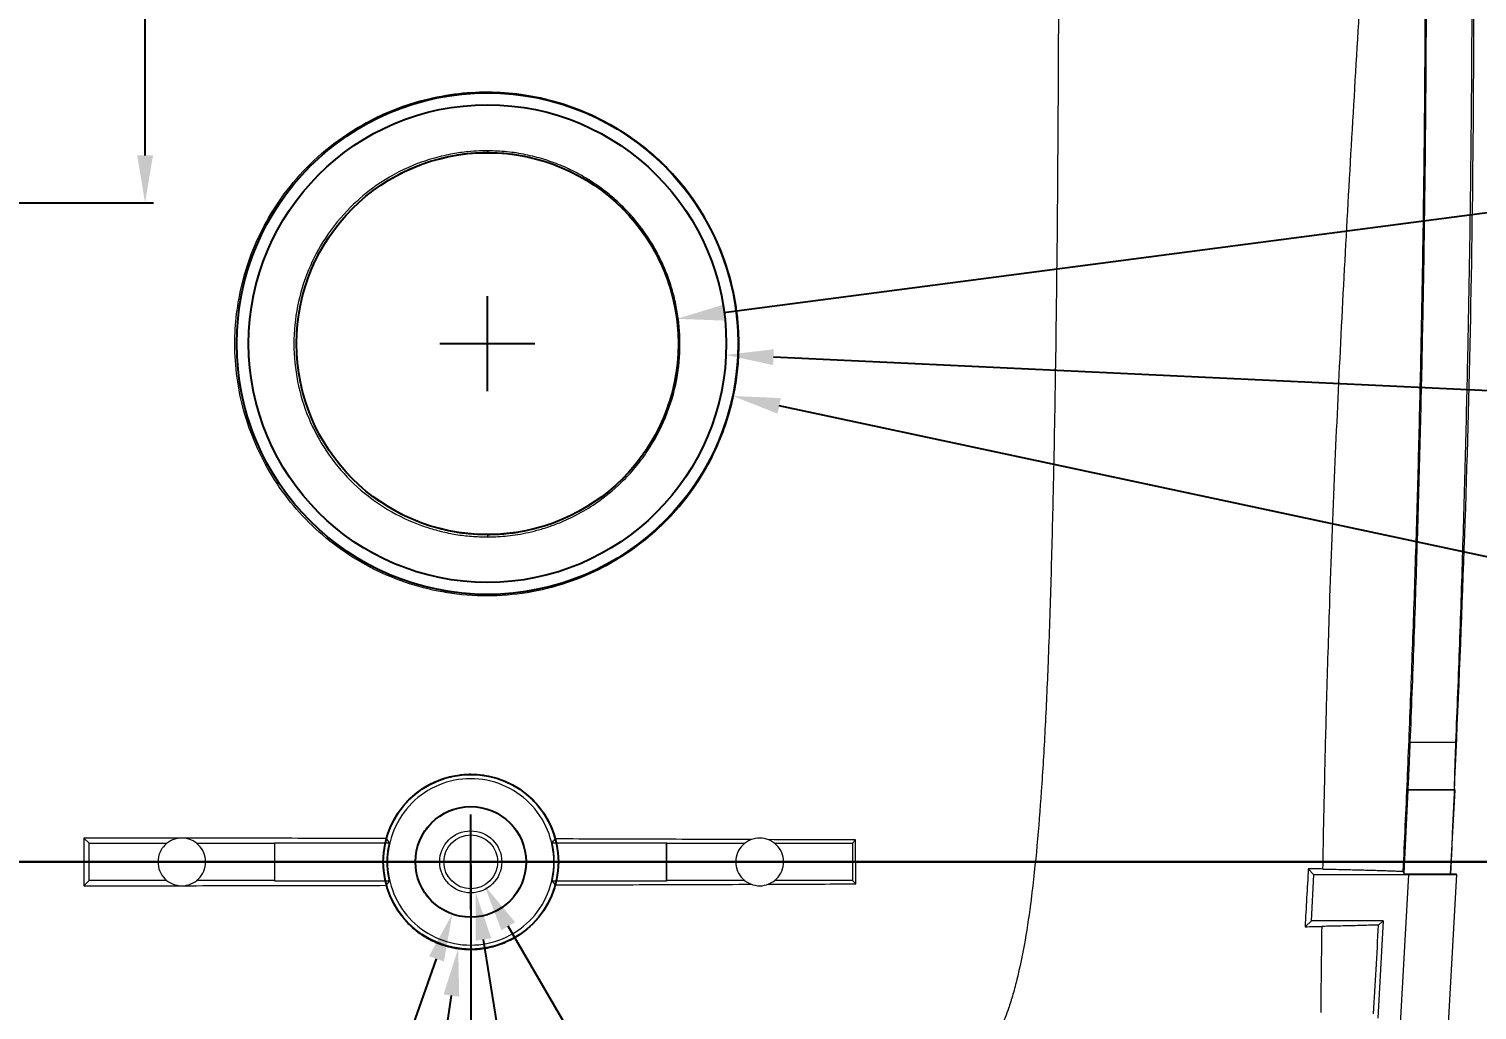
# Model space of a CAD drawing. Header units: inches. Extents: x 1424 to 4050, y 1126 to 1517.
# Drawn here: x 2903.44 to 2933.91, y 1353.7 to 1374.34 of the extents above; entities that cross this region are included whole.
import ezdxf

# ---------------------------------------------------------------- set-up
doc = ezdxf.new("R2010")
doc.units = ezdxf.units.IN
doc.header["$LTSCALE"] = 15
doc.linetypes.add('PHANTOM', pattern=[12.7, 6.35, -1.27, 1.27, -1.27, 1.27, -1.27])
doc.styles.get("Standard").update_dxf_attribs({"font": 'txt', "bigfont": 'gbcbig.shx'})
doc.dimstyles.new('3', dxfattribs={"dimtxt": 3, "dimasz": 1, "dimexe": 0.18, "dimexo": 0.0625, "dimgap": 0.09, "dimtad": 0, "dimdsep": 46, "dimtxsty": 'Standard', "dimcen": 1, "dimclrd": 3, "dimclre": 3, "dimadec": 0, "dimazin": 2, "dimtfac": 1, "dimtofl": 0, "dimtmove": 0, "dimatfit": 3, "dimfxl": 1, "dimtolj": 1, "dimtzin": 0, "dimarcsym": 0})

# ---------------------------------------------------------------- blocks, each defined once
blk = doc.blocks.new('*D195')
at = {"color": 3, "lineweight": -2}
for p, q in [((2905.881, 1380.933), (2905.881, 1381.933)), ((2900.535, 1380.933), (2906.061, 1380.933)), ((2905.881, 1371.678), (2905.881, 1379.933)), ((2899.703, 1370.678), (2906.061, 1370.678))]:
    blk.add_line(p, q, dxfattribs=at)
at = {"color": 3}
for points in [[(2905.714, 1379.933), (2906.048, 1379.933), (2905.881, 1380.933)], [(2905.714, 1371.678), (2906.048, 1371.678), (2905.881, 1370.678)]]:
    blk.add_solid(points, dxfattribs=at)
at = {"layer": 'Defpoints', "color": 0}
for p in [(2900.472, 1380.933), (2905.881, 1380.933), (2899.64, 1370.678)]:
    blk.add_point(p, dxfattribs=at)
at = {"color": 0, "insert": (2905.881, 1387.273), "char_height": 3, "attachment_point": 5, "rotation": 90}
blk.add_mtext('\\A1;10.25', dxfattribs=at)
blk = doc.blocks.new('*D202')
at = {"color": 3, "lineweight": -2}
for p, q in [((2913.99, 1377.857), (2913.99, 1379.857)), ((2912.99, 1378.857), (2914.99, 1378.857)), ((2938.167, 1376.971), (2919.268, 1378.445))]:
    blk.add_line(p, q, dxfattribs=at)
at = {"color": 3}
blk.add_solid([(2919.281, 1378.611), (2919.255, 1378.279), (2918.271, 1378.523)], dxfattribs=at)
at = {"layer": 'Defpoints', "color": 0}
for p in [(2909.708, 1379.191), (2918.271, 1378.523)]:
    blk.add_point(p, dxfattribs=at)
at = {"color": 0, "insert": (2944.239, 1376.497), "char_height": 3, "attachment_point": 5, "rotation": 355.5388}
blk.add_mtext('\\A1;∅8.59', dxfattribs=at)
blk = doc.blocks.new('*D203')
at = {"color": 3, "lineweight": -2}
for p, q in [((2913.085, 1366.717), (2913.085, 1368.717)), ((2912.085, 1367.717), (2914.085, 1367.717)), ((2939.525, 1366.467), (2919.103, 1367.432))]:
    blk.add_line(p, q, dxfattribs=at)
at = {"color": 3}
blk.add_solid([(2919.111, 1367.599), (2919.096, 1367.266), (2918.105, 1367.48)], dxfattribs=at)
at = {"layer": 'Defpoints', "color": 0}
for p in [(2908.066, 1367.954), (2918.105, 1367.48)]:
    blk.add_point(p, dxfattribs=at)
at = {"color": 0, "insert": (2946.107, 1366.156), "char_height": 3, "attachment_point": 5, "rotation": 357.2932}
blk.add_mtext('\\A1;∅10.05', dxfattribs=at)
blk = doc.blocks.new('*D204')
at = {"color": 3, "lineweight": -2}
for p, q in [((2913.085, 1366.717), (2913.085, 1368.717)), ((2912.085, 1367.717), (2914.085, 1367.717)), ((2937.209, 1362.571), (2919.223, 1366.408))]:
    blk.add_line(p, q, dxfattribs=at)
at = {"color": 3}
blk.add_solid([(2919.258, 1366.571), (2919.188, 1366.245), (2918.245, 1366.616)], dxfattribs=at)
at = {"layer": 'Defpoints', "color": 0}
for p in [(2907.925, 1368.818), (2918.245, 1366.616)]:
    blk.add_point(p, dxfattribs=at)
at = {"color": 0, "insert": (2943.898, 1361.144), "char_height": 3, "attachment_point": 5, "rotation": 347.9587}
blk.add_mtext('\\A1;∅10.55', dxfattribs=at)
blk = doc.blocks.new('*D205')
at = {"color": 3, "lineweight": -2}
for p, q in [((2935.327, 1370.624), (2918.061, 1368.367)), ((2913.085, 1366.717), (2913.085, 1368.717)), ((2912.085, 1367.717), (2914.085, 1367.717))]:
    blk.add_line(p, q, dxfattribs=at)
at = {"color": 3}
blk.add_solid([(2918.039, 1368.533), (2918.082, 1368.202), (2917.069, 1368.238)], dxfattribs=at)
at = {"layer": 'Defpoints', "color": 0}
for p in [(2917.069, 1368.238), (2909.101, 1367.196)]:
    blk.add_point(p, dxfattribs=at)
at = {"color": 0, "insert": (2941.118, 1371.381), "char_height": 3, "attachment_point": 5, "rotation": 7.4458}
blk.add_mtext('\\A1;∅8.04', dxfattribs=at)
blk = doc.blocks.new('*D210')
at = {"color": 3, "lineweight": -2}
for p, q in [((2892.432, 1369.313), (2892.432, 1351.545)), ((2912.733, 1356.75), (2912.733, 1351.545)), ((2893.432, 1351.725), (2898.243, 1351.725)), ((2911.733, 1351.725), (2906.923, 1351.725))]:
    blk.add_line(p, q, dxfattribs=at)
at = {"color": 3}
for points in [[(2893.432, 1351.891), (2893.432, 1351.558), (2892.432, 1351.725)], [(2911.733, 1351.891), (2911.733, 1351.558), (2912.733, 1351.725)]]:
    blk.add_solid(points, dxfattribs=at)
at = {"layer": 'Defpoints', "color": 0}
for p in [(2892.432, 1369.375), (2912.733, 1356.813), (2912.733, 1351.725)]:
    blk.add_point(p, dxfattribs=at)
at = {"color": 0, "insert": (2902.583, 1351.725), "char_height": 3, "attachment_point": 5}
blk.add_mtext('\\A1;20.3', dxfattribs=at)
blk = doc.blocks.new('*D211')
at = {"color": 3, "lineweight": -2}
for p, q in [((2912.735, 1355.813), (2912.735, 1357.813)), ((2911.735, 1356.813), (2913.735, 1356.813)), ((2926.468, 1333.224), (2913.523, 1355.459))]:
    blk.add_line(p, q, dxfattribs=at)
at = {"color": 3}
blk.add_solid([(2913.667, 1355.543), (2913.379, 1355.375), (2913.02, 1356.323)], dxfattribs=at)
at = {"layer": 'Defpoints', "color": 0}
for p in [(2912.449, 1357.304), (2913.02, 1356.323)]:
    blk.add_point(p, dxfattribs=at)
at = {"color": 0, "insert": (2929.029, 1328.825), "char_height": 3, "attachment_point": 5, "rotation": 300.207}
blk.add_mtext('\\A1;∅1.13', dxfattribs=at)
blk = doc.blocks.new('*D212')
at = {"color": 3, "lineweight": -2}
for p, q in [((2912.733, 1355.813), (2912.733, 1357.813)), ((2911.733, 1356.813), (2913.733, 1356.813)), ((2916.654, 1332.808), (2913, 1355.181))]:
    blk.add_line(p, q, dxfattribs=at)
at = {"color": 3}
blk.add_solid([(2913.164, 1355.208), (2912.835, 1355.154), (2912.839, 1356.168)], dxfattribs=at)
at = {"layer": 'Defpoints', "color": 0}
for p in [(2912.628, 1357.457), (2912.839, 1356.168)]:
    blk.add_point(p, dxfattribs=at)
at = {"color": 0, "insert": (2917.474, 1327.785), "char_height": 3, "attachment_point": 5, "rotation": 279.2753}
blk.add_mtext('\\A1;∅1.31', dxfattribs=at)
blk = doc.blocks.new('*D213')
at = {"color": 3, "lineweight": -2}
for p, q in [((2912.735, 1355.813), (2912.735, 1357.813)), ((2911.735, 1356.813), (2913.735, 1356.813)), ((2909.544, 1334.878), (2912.326, 1354.001))]:
    blk.add_line(p, q, dxfattribs=at)
at = {"color": 3}
blk.add_solid([(2912.161, 1354.025), (2912.491, 1353.977), (2912.47, 1354.991)], dxfattribs=at)
at = {"layer": 'Defpoints', "color": 0}
for p in [(2913, 1358.636), (2912.47, 1354.991)]:
    blk.add_point(p, dxfattribs=at)
at = {"color": 0, "insert": (2908.667, 1328.852), "char_height": 3, "attachment_point": 5, "rotation": 81.7225}
blk.add_mtext('\\A1;∅3.68', dxfattribs=at)
blk = doc.blocks.new('*D214')
at = {"color": 3, "lineweight": -2}
for p, q in [((2912.733, 1355.813), (2912.733, 1357.813)), ((2911.733, 1356.813), (2913.733, 1356.813)), ((2904.109, 1332.411), (2912.012, 1354.773))]:
    blk.add_line(p, q, dxfattribs=at)
at = {"color": 3}
blk.add_solid([(2911.855, 1354.829), (2912.169, 1354.718), (2912.346, 1355.716)], dxfattribs=at)
at = {"layer": 'Defpoints', "color": 0}
for p in [(2913.121, 1357.911), (2912.346, 1355.716)]:
    blk.add_point(p, dxfattribs=at)
at = {"color": 0, "insert": (2902.08, 1326.669), "char_height": 3, "attachment_point": 5, "rotation": 70.5355}
blk.add_mtext('\\A1;∅2.33', dxfattribs=at)

msp = doc.modelspace()

# ---------------------------------------------------------------- linework, layer by layer
at = {"color": 7, "linetype": 'Continuous', "lineweight": 15}
for p, q in [((2913.085, 1371.775), (2913.085, 1371.737)), ((2913.085, 1363.697), (2913.085, 1363.65)), ((2932.496, 1359.332), (2933.464, 1359.332)), ((2932.449, 1358.32), (2932.371, 1356.574)), ((2932.451, 1358.328), (2932.449, 1358.32)), ((2933.446, 1358.32), (2932.449, 1358.32)), ((2933.439, 1358.328), (2932.451, 1358.328)), ((2933.347, 1356.555), (2933.446, 1358.32)), ((2933.446, 1358.32), (2933.439, 1358.328)), ((2904.593, 1357.315), (2904.592, 1356.31)), ((2904.593, 1357.315), (2904.702, 1357.206)), ((2904.702, 1357.206), (2906.34, 1357.206)), ((2904.702, 1356.42), (2904.702, 1357.206)), ((2906.966, 1357.206), (2908.604, 1357.206)), ((2908.604, 1357.206), (2908.613, 1357.215)), ((2908.604, 1357.206), (2908.604, 1356.42)), ((2908.613, 1357.215), (2911.021, 1357.215)), ((2908.613, 1356.411), (2908.613, 1357.215)), ((2914.446, 1357.215), (2916.854, 1357.215)), ((2916.854, 1357.215), (2916.863, 1357.206)), ((2916.854, 1356.411), (2916.854, 1357.215)), ((2916.863, 1357.206), (2918.501, 1357.206)), ((2916.863, 1356.42), (2916.863, 1357.206)), ((2919.126, 1357.206), (2920.765, 1357.206)), ((2920.765, 1357.206), (2920.833, 1357.275)), ((2920.765, 1357.206), (2920.765, 1356.42)), ((2920.834, 1356.35), (2920.833, 1357.275)), ((2930.357, 1356.668), (2930.477, 1356.542)), ((2932.369, 1356.574), (2932.355, 1356.615)), ((2932.371, 1356.574), (2932.37, 1356.555)), ((2933.477, 1356.555), (2932.37, 1356.555)), ((2932.47, 1356.542), (2933.477, 1356.551)), ((2933.477, 1356.551), (2933.085, 1349.537)), ((2933.477, 1356.551), (2933.477, 1356.555)), ((2904.702, 1356.42), (2904.592, 1356.31)), ((2906.34, 1356.42), (2904.702, 1356.42)), ((2908.604, 1356.42), (2906.966, 1356.42)), ((2908.613, 1356.411), (2908.604, 1356.42)), ((2911.021, 1356.411), (2908.613, 1356.411)), ((2914.446, 1356.411), (2914.509, 1356.329)), ((2916.854, 1356.411), (2914.446, 1356.411)), ((2916.863, 1356.42), (2916.854, 1356.411)), ((2918.501, 1356.42), (2916.863, 1356.42)), ((2920.765, 1356.42), (2919.126, 1356.42)), ((2920.834, 1356.35), (2920.765, 1356.42)), ((2930.423, 1355.576), (2930.477, 1356.542)), ((2932.47, 1356.542), (2930.477, 1356.542)), ((2932.079, 1349.546), (2932.47, 1356.542)), ((2930.423, 1355.576), (2930.289, 1355.449)), ((2931.933, 1355.576), (2930.423, 1355.576)), ((2931.933, 1355.576), (2931.818, 1353.527)), ((2931.933, 1355.576), (2931.837, 1355.485))]:
    msp.add_line(p, q, dxfattribs=at)
at = {"color": 1, "linetype": 'PHANTOM', "lineweight": 30}
msp.add_line((2940.291, 1356.813), (2902.16, 1356.813), dxfattribs=at)
for centre, radius in [((2913.085, 1367.717), 5.276), ((2913.085, 1367.717), 5.025), ((2913.085, 1367.717), 4.018), ((2912.735, 1356.813), 1.842), ((2912.733, 1356.813), 1.164)]:
    msp.add_circle(centre, radius)
at = {"color": 7, "linetype": 'Continuous', "lineweight": 15}
for centre, radius in [((2913.085, 1367.717), 5.025), ((2912.733, 1356.813), 0.653), ((2912.735, 1356.813), 0.567)]:
    msp.add_circle(centre, radius, dxfattribs=at)
for points, knots in [([(2923.658, 1398.602), (2923.676, 1398.588), (2923.715, 1398.559), (2923.769, 1398.507), (2923.823, 1398.446), (2923.877, 1398.377), (2923.931, 1398.299), (2923.985, 1398.212), (2924.054, 1398.09), (2924.133, 1397.928), (2924.216, 1397.725), (2924.32, 1397.416), (2924.433, 1396.977), (2924.57, 1396.269), (2924.695, 1395.309), (2924.805, 1394.046), (2924.884, 1392.69), (2924.94, 1391.262), (2924.982, 1389.774), (2925.017, 1388.133), (2925.059, 1385.57), (2925.092, 1382.624), (2925.107, 1379.332), (2925.105, 1376.295), (2925.094, 1373.097), (2925.073, 1369.964), (2925.037, 1367.15), (2924.994, 1364.824), (2924.944, 1362.785), (2924.888, 1361.119), (2924.822, 1359.633), (2924.724, 1357.97), (2924.571, 1356.202), (2924.342, 1354.762), (2924.135, 1353.994), (2924.047, 1353.718), (2923.963, 1353.49), (2923.886, 1353.304), (2923.801, 1353.131), (2923.686, 1352.929), (2923.536, 1352.715), (2923.352, 1352.54), (2923.182, 1352.439), (2923.034, 1352.388), (2922.934, 1352.388), (2922.884, 1352.388)], [0, 0, 0, 0, 0.001492, 0.003097, 0.004828, 0.006696, 0.008708, 0.010871, 0.013191, 0.017631, 0.022274, 0.02714, 0.03834, 0.051055, 0.073026, 0.09998, 0.131965, 0.159753, 0.191297, 0.227007, 0.26454, 0.354886, 0.414852, 0.474287, 0.548297, 0.61838, 0.6736, 0.727259, 0.76626, 0.803281, 0.833225, 0.860808, 0.90917, 0.946066, 0.953281, 0.959956, 0.96457, 0.968808, 0.972871, 0.97696, 0.983787, 0.989731, 0.993391, 0.996754, 1, 1, 1, 1]), ([(2933.374, 1395.26), (2933.411, 1394.587), (2933.615, 1390.856), (2933.785, 1384.057), (2933.869, 1374.87), (2933.755, 1365.699), (2933.484, 1359.597), (2933.349, 1356.555)], [0, 0, 0, 0, 0.052232, 0.289518, 0.526804, 0.76409, 1, 1, 1, 1]), ([(2930.665, 1356.663), (2930.67, 1356.93), (2930.682, 1357.595), (2930.708, 1358.786), (2930.748, 1360.364), (2930.815, 1362.501), (2930.911, 1365.002), (2931.04, 1367.768), (2931.185, 1370.502), (2931.399, 1374.188), (2931.664, 1378.325), (2931.948, 1382.899), (2932.124, 1386.253), (2932.238, 1388.988), (2932.309, 1391.172), (2932.354, 1393.289), (2932.365, 1394.654), (2932.37, 1395.203)], [0, 0, 0, 0, 0.020511, 0.050925, 0.091242, 0.141478, 0.214713, 0.283215, 0.354277, 0.425503, 0.568474, 0.676101, 0.783981, 0.832591, 0.891993, 0.956571, 1, 1, 1, 1]), ([(2932.355, 1356.615), (2932.384, 1357.253), (2932.444, 1358.531), (2932.521, 1360.45), (2932.59, 1362.372), (2932.651, 1364.297), (2932.702, 1366.225), (2932.744, 1368.156), (2932.778, 1370.09), (2932.802, 1372.027), (2932.817, 1373.966), (2932.824, 1376.567), (2932.81, 1379.818), (2932.756, 1383.708), (2932.665, 1387.568), (2932.542, 1391.397), (2932.43, 1393.938), (2932.375, 1395.204)], [0, 0, 0, 0, 0.049679, 0.099428, 0.149249, 0.199141, 0.249104, 0.299139, 0.349246, 0.399426, 0.449677, 0.500001, 0.601552, 0.702326, 0.802324, 0.901549, 1, 1, 1, 1]), ([(2932.512, 1392.483), (2932.539, 1391.792), (2932.592, 1390.411), (2932.658, 1388.339), (2932.715, 1386.267), (2932.761, 1384.195), (2932.797, 1382.123), (2932.822, 1380.051), (2932.836, 1377.979), (2932.841, 1375.907), (2932.834, 1373.835), (2932.818, 1371.764), (2932.791, 1369.692), (2932.753, 1367.62), (2932.705, 1365.548), (2932.646, 1363.476), (2932.578, 1361.404), (2932.524, 1360.023), (2932.496, 1359.332)], [0, 0, 0, 0, 0.062529, 0.125047, 0.187555, 0.250055, 0.312548, 0.375037, 0.437522, 0.500005, 0.562489, 0.624973, 0.687461, 0.749953, 0.812452, 0.874958, 0.937473, 1, 1, 1, 1]), ([(2933.464, 1359.332), (2933.491, 1360.023), (2933.546, 1361.404), (2933.614, 1363.476), (2933.672, 1365.548), (2933.72, 1367.62), (2933.758, 1369.692), (2933.785, 1371.764), (2933.802, 1373.835), (2933.808, 1375.907), (2933.804, 1377.979), (2933.789, 1380.051), (2933.764, 1382.123), (2933.728, 1384.195), (2933.682, 1386.267), (2933.626, 1388.339), (2933.56, 1390.411), (2933.507, 1391.792), (2933.48, 1392.483)], [0, 0, 0, 0, 0.062526, 0.125042, 0.187548, 0.250047, 0.312539, 0.375027, 0.437511, 0.499995, 0.562478, 0.624963, 0.687452, 0.749945, 0.812445, 0.874953, 0.937471, 1, 1, 1, 1]), ([(2914.129, 1362.515), (2914.41, 1362.573), (2914.948, 1362.728), (2915.69, 1363.078), (2916.337, 1363.511), (2916.885, 1364.004), (2917.335, 1364.535), (2917.692, 1365.083), (2917.962, 1365.634), (2918.155, 1366.172), (2918.282, 1366.687), (2918.353, 1367.172), (2918.378, 1367.619), (2918.368, 1368.027), (2918.333, 1368.392), (2918.25, 1368.901), (2918.057, 1369.589), (2917.649, 1370.449), (2917.034, 1371.291), (2916.192, 1372.052), (2915.125, 1372.655), (2913.856, 1373.015), (2912.445, 1373.044), (2911.198, 1372.722), (2910.217, 1372.211), (2909.506, 1371.669), (2908.924, 1371.05), (2908.47, 1370.385), (2908.138, 1369.701), (2907.917, 1369.019), (2907.796, 1368.358), (2907.741, 1367.449), (2907.901, 1366.262), (2908.502, 1364.882), (2909.502, 1363.686), (2910.851, 1362.806), (2912.453, 1362.356), (2913.578, 1362.403), (2914.129, 1362.515)], [0, 0, 0, 0, 0.025974, 0.050687, 0.074141, 0.096337, 0.117279, 0.136966, 0.155401, 0.172586, 0.188523, 0.203213, 0.216659, 0.228864, 0.239831, 0.249564, 0.275186, 0.303494, 0.334521, 0.36829, 0.404822, 0.444135, 0.486244, 0.531163, 0.55939, 0.58626, 0.611773, 0.63593, 0.658731, 0.680179, 0.700275, 0.719026, 0.761894, 0.806278, 0.852233, 0.899811, 0.949054, 1, 1, 1, 1]), ([(2913.085, 1372.993), (2913.776, 1372.993), (2914.466, 1372.856), (2915.742, 1372.327), (2916.328, 1371.936), (2917.304, 1370.96), (2917.695, 1370.374), (2918.224, 1369.098), (2918.361, 1368.408), (2918.361, 1367.026), (2918.224, 1366.336), (2917.695, 1365.06), (2917.304, 1364.475), (2916.328, 1363.498), (2915.742, 1363.107), (2914.466, 1362.578), (2913.776, 1362.441), (2912.394, 1362.441), (2911.704, 1362.578), (2910.428, 1363.107), (2909.843, 1363.498), (2908.866, 1364.475), (2908.475, 1365.06), (2907.946, 1366.336), (2907.809, 1367.026), (2907.809, 1368.408), (2907.946, 1369.098), (2908.475, 1370.374), (2908.866, 1370.96), (2909.843, 1371.936), (2910.428, 1372.327), (2911.704, 1372.856), (2912.394, 1372.993), (2913.085, 1372.993)], [0, 0, 0, 0, 0.0625, 0.0625, 0.125, 0.125, 0.1875, 0.1875, 0.25, 0.25, 0.3125, 0.3125, 0.375, 0.375, 0.4375, 0.4375, 0.5, 0.5, 0.5625, 0.5625, 0.625, 0.625, 0.6875, 0.6875, 0.75, 0.75, 0.8125, 0.8125, 0.875, 0.875, 0.9375, 0.9375, 1, 1, 1, 1]), ([(2913.085, 1371.775), (2913.029, 1371.775), (2912.893, 1371.773), (2912.65, 1371.756), (2912.333, 1371.712), (2911.946, 1371.623), (2911.391, 1371.432), (2910.781, 1371.098), (2910.157, 1370.575), (2909.669, 1369.975), (2909.293, 1369.266), (2909.065, 1368.511), (2908.96, 1367.447), (2909.224, 1366.114), (2909.981, 1364.988), (2910.803, 1364.314), (2911.365, 1364.013), (2911.81, 1363.848), (2912.111, 1363.762), (2912.425, 1363.699), (2912.751, 1363.657), (2912.973, 1363.653), (2913.085, 1363.65)], [0, 0, 0, 0, 0.013099, 0.032192, 0.057271, 0.088327, 0.125359, 0.195063, 0.250425, 0.316278, 0.375493, 0.438278, 0.50055, 0.625557, 0.749331, 0.811282, 0.87437, 0.898244, 0.922738, 0.947861, 0.973614, 1, 1, 1, 1]), ([(2913.085, 1371.737), (2913.019, 1371.736), (2912.886, 1371.734), (2912.689, 1371.719), (2912.494, 1371.696), (2912.3, 1371.662), (2912.108, 1371.619), (2911.918, 1371.566), (2911.73, 1371.504), (2911.362, 1371.361), (2910.837, 1371.082), (2910.226, 1370.579), (2909.725, 1369.97), (2909.352, 1369.277), (2909.121, 1368.523), (2909.038, 1367.73), (2909.116, 1366.93), (2909.35, 1366.162), (2909.725, 1365.46), (2910.23, 1364.851), (2910.841, 1364.349), (2911.423, 1364.041), (2911.917, 1363.863), (2912.3, 1363.767), (2912.69, 1363.708), (2912.953, 1363.701), (2913.085, 1363.697)], [0, 0, 0, 0, 0.015871, 0.031636, 0.04733, 0.062991, 0.078656, 0.094363, 0.110149, 0.12605, 0.188872, 0.251524, 0.314064, 0.375875, 0.4376, 0.500003, 0.563619, 0.626524, 0.688553, 0.750536, 0.812545, 0.874633, 0.906069, 0.937239, 0.968449, 1, 1, 1, 1]), ([(2913.085, 1363.65), (2913.144, 1363.651), (2913.268, 1363.653), (2913.462, 1363.667), (2913.672, 1363.692), (2913.896, 1363.732), (2914.133, 1363.788), (2914.383, 1363.864), (2914.844, 1364.038), (2915.393, 1364.345), (2915.902, 1364.78), (2916.226, 1365.139), (2916.541, 1365.567), (2916.86, 1366.164), (2917.087, 1366.931), (2917.147, 1367.574), (2917.127, 1368.05), (2917.085, 1368.384), (2917.015, 1368.714), (2916.919, 1369.037), (2916.797, 1369.35), (2916.65, 1369.651), (2916.477, 1369.94), (2916.28, 1370.215), (2916.06, 1370.474), (2915.816, 1370.717), (2915.55, 1370.94), (2915.261, 1371.142), (2914.951, 1371.322), (2914.619, 1371.476), (2914.264, 1371.603), (2913.888, 1371.699), (2913.493, 1371.762), (2913.222, 1371.771), (2913.085, 1371.775)], [0, 0, 0, 0, 0.013965, 0.029219, 0.045768, 0.063624, 0.082807, 0.103332, 0.125157, 0.198719, 0.250023, 0.282385, 0.31253, 0.374992, 0.440731, 0.499854, 0.526226, 0.552697, 0.579194, 0.60565, 0.631992, 0.658265, 0.684601, 0.711115, 0.737847, 0.764806, 0.792027, 0.819614, 0.847692, 0.876393, 0.905866, 0.936284, 0.967677, 1, 1, 1, 1]), ([(2913.085, 1363.697), (2913.151, 1363.698), (2913.282, 1363.7), (2913.478, 1363.714), (2913.672, 1363.738), (2913.864, 1363.771), (2914.055, 1363.814), (2914.244, 1363.866), (2914.431, 1363.928), (2914.797, 1364.069), (2915.32, 1364.344), (2915.828, 1364.758), (2916.181, 1365.144), (2916.495, 1365.565), (2916.809, 1366.147), (2917.046, 1366.903), (2917.132, 1367.692), (2917.055, 1368.485), (2916.824, 1369.248), (2916.452, 1369.955), (2915.95, 1370.576), (2915.436, 1370.995), (2914.984, 1371.265), (2914.627, 1371.433), (2914.255, 1371.567), (2913.871, 1371.664), (2913.48, 1371.726), (2913.217, 1371.733), (2913.085, 1371.737)], [0, 0, 0, 0, 0.015708, 0.031324, 0.046886, 0.062429, 0.077991, 0.09361, 0.109321, 0.125161, 0.187613, 0.2498, 0.28103, 0.312502, 0.375034, 0.43743, 0.499668, 0.561948, 0.624416, 0.68696, 0.749471, 0.811892, 0.843078, 0.87439, 0.905735, 0.937046, 0.968604, 1, 1, 1, 1]), ([(2916.899, 1351.394), (2916.635, 1351.388), (2916.122, 1351.376), (2915.371, 1351.362), (2914.663, 1351.351), (2913.997, 1351.343), (2913.374, 1351.339), (2912.795, 1351.337), (2912.259, 1351.338), (2911.55, 1351.345), (2910.662, 1351.362), (2909.289, 1351.404), (2907.97, 1351.468), (2906.738, 1351.573), (2905.886, 1351.674), (2905.113, 1351.804), (2904.377, 1351.981), (2903.714, 1352.211), (2903.109, 1352.515), (2902.593, 1352.9), (2902.154, 1353.38), (2901.808, 1353.956), (2901.532, 1354.615), (2901.328, 1355.342), (2901.164, 1356.12), (2901.036, 1356.97), (2900.894, 1358.216), (2900.776, 1359.85), (2900.681, 1362.056), (2900.622, 1364.51), (2900.602, 1366.879), (2900.601, 1368.79), (2900.605, 1369.795), (2900.607, 1370.225)], [0, 0, 0, 0, 0.024956, 0.048537, 0.070742, 0.091573, 0.111029, 0.129111, 0.14582, 0.161157, 0.195346, 0.228594, 0.289094, 0.318041, 0.343245, 0.368661, 0.390674, 0.413352, 0.433509, 0.453208, 0.47261, 0.493398, 0.515085, 0.53865, 0.563217, 0.588794, 0.618242, 0.67936, 0.740529, 0.822842, 0.906818, 0.960135, 1, 1, 1, 1]), ([(2932.496, 1359.332), (2932.495, 1359.298), (2932.492, 1359.23), (2932.488, 1359.133), (2932.485, 1359.045), (2932.481, 1358.965), (2932.478, 1358.894), (2932.475, 1358.831), (2932.473, 1358.776), (2932.471, 1358.729), (2932.469, 1358.689), (2932.467, 1358.656), (2932.464, 1358.587), (2932.46, 1358.492), (2932.455, 1358.399), (2932.452, 1358.341), (2932.451, 1358.332), (2932.451, 1358.328)], [0, 0, 0, 0, 0.067062, 0.129818, 0.18827, 0.242415, 0.292253, 0.337784, 0.379007, 0.415921, 0.448527, 0.476824, 0.500812, 0.632929, 0.760163, 0.882518, 1, 1, 1, 1]), ([(2933.439, 1358.328), (2933.439, 1358.329), (2933.438, 1358.332), (2933.437, 1358.348), (2933.436, 1358.373), (2933.436, 1358.407), (2933.436, 1358.45), (2933.437, 1358.501), (2933.438, 1358.561), (2933.44, 1358.644), (2933.444, 1358.763), (2933.449, 1358.927), (2933.456, 1359.12), (2933.461, 1359.26), (2933.464, 1359.332)], [0, 0, 0, 0, 0.0619936, 0.1241576, 0.1864934, 0.2490022, 0.311685, 0.3745431, 0.4375777, 0.5007899, 0.6114745, 0.7315727, 0.8610823, 1, 1, 1, 1]), ([(2912.733, 1358.656), (2912.697, 1358.655), (2912.615, 1358.654), (2912.478, 1358.64), (2912.316, 1358.612), (2912.09, 1358.549), (2911.848, 1358.441), (2911.606, 1358.282), (2911.413, 1358.112), (2911.248, 1357.92), (2911.118, 1357.718), (2911.017, 1357.514), (2910.973, 1357.373), (2910.952, 1357.304)], [0, 0, 0, 0, 0.045624, 0.102788, 0.171497, 0.251755, 0.395509, 0.501889, 0.612107, 0.717025, 0.816644, 0.910967, 1, 1, 1, 1]), ([(2912.733, 1358.563), (2912.962, 1358.563), (2913.191, 1358.517), (2913.615, 1358.342), (2913.809, 1358.212), (2914.133, 1357.888), (2914.262, 1357.694), (2914.438, 1357.271), (2914.483, 1357.042), (2914.483, 1356.584), (2914.438, 1356.355), (2914.262, 1355.931), (2914.133, 1355.737), (2913.809, 1355.413), (2913.615, 1355.284), (2913.191, 1355.108), (2912.962, 1355.063), (2912.504, 1355.063), (2912.275, 1355.108), (2911.852, 1355.284), (2911.658, 1355.413), (2911.334, 1355.737), (2911.204, 1355.931), (2911.029, 1356.355), (2910.983, 1356.584), (2910.983, 1357.042), (2911.029, 1357.271), (2911.204, 1357.694), (2911.334, 1357.888), (2911.658, 1358.212), (2911.852, 1358.342), (2912.275, 1358.517), (2912.504, 1358.563), (2912.733, 1358.563)], [0, 0, 0, 0, 0.0625, 0.0625, 0.125, 0.125, 0.1875, 0.1875, 0.25, 0.25, 0.3125, 0.3125, 0.375, 0.375, 0.4375, 0.4375, 0.5, 0.5, 0.5625, 0.5625, 0.625, 0.625, 0.6875, 0.6875, 0.75, 0.75, 0.8125, 0.8125, 0.875, 0.875, 0.9375, 0.9375, 1, 1, 1, 1]), ([(2914.508, 1357.296), (2914.496, 1357.337), (2914.472, 1357.42), (2914.424, 1357.541), (2914.368, 1357.659), (2914.303, 1357.775), (2914.23, 1357.886), (2914.147, 1357.993), (2914.056, 1358.094), (2913.957, 1358.189), (2913.833, 1358.292), (2913.674, 1358.4), (2913.474, 1358.504), (2913.248, 1358.586), (2912.998, 1358.644), (2912.823, 1358.652), (2912.733, 1358.656)], [0, 0, 0, 0, 0.053407, 0.107301, 0.16169, 0.216584, 0.271989, 0.327914, 0.384365, 0.441351, 0.498879, 0.586336, 0.680157, 0.780362, 0.88697, 1, 1, 1, 1]), ([(2912.733, 1355.648), (2912.886, 1355.648), (2913.038, 1355.679), (2913.32, 1355.795), (2913.449, 1355.882), (2913.665, 1356.097), (2913.751, 1356.226), (2913.868, 1356.508), (2913.898, 1356.66), (2913.898, 1356.965), (2913.868, 1357.118), (2913.751, 1357.399), (2913.665, 1357.528), (2913.449, 1357.744), (2913.32, 1357.83), (2913.038, 1357.947), (2912.886, 1357.977), (2912.581, 1357.977), (2912.429, 1357.947), (2912.147, 1357.83), (2912.018, 1357.744), (2911.802, 1357.528), (2911.716, 1357.399), (2911.599, 1357.118), (2911.569, 1356.965), (2911.569, 1356.66), (2911.599, 1356.508), (2911.716, 1356.226), (2911.802, 1356.097), (2912.018, 1355.882), (2912.147, 1355.795), (2912.429, 1355.679), (2912.581, 1355.648), (2912.733, 1355.648)], [0, 0, 0, 0, 0.0625, 0.0625, 0.125, 0.125, 0.1875, 0.1875, 0.25, 0.25, 0.3125, 0.3125, 0.375, 0.375, 0.4375, 0.4375, 0.5, 0.5, 0.5625, 0.5625, 0.625, 0.625, 0.6875, 0.6875, 0.75, 0.75, 0.8125, 0.8125, 0.875, 0.875, 0.9375, 0.9375, 1, 1, 1, 1]), ([(2906.602, 1357.313), (2906.263, 1357.313), (2905.594, 1357.314), (2904.924, 1357.315), (2904.593, 1357.315)], [0, 0, 0, 0, 0.50588, 1, 1, 1, 1]), ([(2906.653, 1356.31), (2906.522, 1356.31), (2906.391, 1356.364), (2906.205, 1356.55), (2906.151, 1356.681), (2906.151, 1356.944), (2906.205, 1357.075), (2906.391, 1357.261), (2906.522, 1357.315), (2906.785, 1357.315), (2906.915, 1357.261), (2907.101, 1357.075), (2907.156, 1356.944), (2907.156, 1356.681), (2907.101, 1356.55), (2906.915, 1356.364), (2906.785, 1356.31), (2906.653, 1356.31)], [0, 0, 0, 0, 0.125, 0.125, 0.25, 0.25, 0.375, 0.375, 0.5, 0.5, 0.625, 0.625, 0.75, 0.75, 0.875, 0.875, 1, 1, 1, 1]), ([(2910.952, 1357.304), (2910.6, 1357.305), (2909.896, 1357.307), (2908.837, 1357.309), (2907.773, 1357.311), (2907.062, 1357.312), (2906.706, 1357.312)], [0, 0, 0, 0, 0.248783, 0.498363, 0.748761, 1, 1, 1, 1]), ([(2911.021, 1356.411), (2911.012, 1356.455), (2910.993, 1356.544), (2910.978, 1356.678), (2910.972, 1356.813), (2910.978, 1356.947), (2910.993, 1357.082), (2911.012, 1357.17), (2911.021, 1357.215)], [0, 0, 0, 0, 0.168335, 0.334671, 0.5, 0.665329, 0.831665, 1, 1, 1, 1]), ([(2918.636, 1357.283), (2918.282, 1357.284), (2917.582, 1357.286), (2916.54, 1357.29), (2915.518, 1357.293), (2914.843, 1357.295), (2914.508, 1357.296)], [0, 0, 0, 0, 0.257715, 0.510273, 0.757694, 1, 1, 1, 1]), ([(2918.814, 1356.31), (2918.682, 1356.31), (2918.551, 1356.364), (2918.365, 1356.55), (2918.311, 1356.681), (2918.311, 1356.944), (2918.365, 1357.075), (2918.551, 1357.261), (2918.682, 1357.315), (2918.945, 1357.315), (2919.076, 1357.261), (2919.262, 1357.075), (2919.316, 1356.944), (2919.316, 1356.681), (2919.262, 1356.55), (2919.076, 1356.364), (2918.945, 1356.31), (2918.814, 1356.31)], [0, 0, 0, 0, 0.125, 0.125, 0.25, 0.25, 0.375, 0.375, 0.5, 0.5, 0.625, 0.625, 0.75, 0.75, 0.875, 0.875, 1, 1, 1, 1]), ([(2920.833, 1357.275), (2920.546, 1357.276), (2919.934, 1357.278), (2919.32, 1357.28), (2918.995, 1357.281)], [0, 0, 0, 0, 0.469543, 1, 1, 1, 1]), ([(2930.357, 1356.668), (2930.346, 1356.464), (2930.323, 1356.057), (2930.3, 1355.651), (2930.289, 1355.449)], [0, 0, 0, 0, 0.5039338, 1, 1, 1, 1]), ([(2930.665, 1356.663), (2930.616, 1356.664), (2930.519, 1356.666), (2930.411, 1356.668), (2930.357, 1356.668)], [0, 0, 0, 0, 0.498591, 1, 1, 1, 1]), ([(2930.665, 1356.663), (2930.729, 1356.662), (2930.856, 1356.659), (2931.036, 1356.655), (2931.208, 1356.651), (2931.371, 1356.647), (2931.526, 1356.643), (2931.671, 1356.639), (2931.808, 1356.635), (2931.935, 1356.631), (2932.054, 1356.627), (2932.164, 1356.623), (2932.265, 1356.619), (2932.325, 1356.616), (2932.355, 1356.615)], [0, 0, 0, 0, 0.0835983, 0.1671632, 0.2506907, 0.3341764, 0.417616, 0.5010047, 0.5843378, 0.6676105, 0.7508179, 0.8339551, 0.9170173, 1, 1, 1, 1]), ([(2904.592, 1356.31), (2904.925, 1356.31), (2905.598, 1356.311), (2906.27, 1356.312), (2906.609, 1356.312)], [0, 0, 0, 0, 0.49518, 1, 1, 1, 1]), ([(2906.698, 1356.312), (2907.055, 1356.313), (2907.766, 1356.314), (2908.831, 1356.316), (2909.892, 1356.318), (2910.598, 1356.319), (2910.951, 1356.32)], [0, 0, 0, 0, 0.250847, 0.501113, 0.750821, 1, 1, 1, 1]), ([(2910.951, 1356.32), (2910.964, 1356.277), (2910.989, 1356.192), (2911.039, 1356.068), (2911.097, 1355.947), (2911.164, 1355.832), (2911.239, 1355.721), (2911.322, 1355.616), (2911.412, 1355.517), (2911.509, 1355.425), (2911.636, 1355.321), (2911.8, 1355.211), (2912.009, 1355.107), (2912.236, 1355.028), (2912.48, 1354.976), (2912.648, 1354.969), (2912.733, 1354.966)], [0, 0, 0, 0, 0.055384, 0.110767, 0.166154, 0.221549, 0.276957, 0.332384, 0.387833, 0.443311, 0.498821, 0.592204, 0.688997, 0.789218, 0.892881, 1, 1, 1, 1]), ([(2912.733, 1354.966), (2912.778, 1354.967), (2912.87, 1354.969), (2913.015, 1354.986), (2913.17, 1355.017), (2913.371, 1355.076), (2913.607, 1355.179), (2913.85, 1355.337), (2914.053, 1355.518), (2914.217, 1355.711), (2914.346, 1355.914), (2914.445, 1356.119), (2914.488, 1356.26), (2914.509, 1356.329)], [0, 0, 0, 0, 0.05524, 0.115715, 0.181423, 0.25236, 0.377481, 0.502567, 0.612575, 0.717302, 0.816768, 0.910993, 1, 1, 1, 1]), ([(2914.509, 1356.329), (2914.844, 1356.33), (2915.52, 1356.332), (2916.542, 1356.335), (2917.584, 1356.338), (2918.284, 1356.341), (2918.638, 1356.342)], [0, 0, 0, 0, 0.24229, 0.489703, 0.742265, 1, 1, 1, 1]), ([(2918.993, 1356.343), (2919.318, 1356.344), (2919.933, 1356.347), (2920.546, 1356.349), (2920.834, 1356.35)], [0, 0, 0, 0, 0.529296, 1, 1, 1, 1]), ([(2930.289, 1355.449), (2930.352, 1355.45), (2930.478, 1355.452), (2930.59, 1355.454), (2930.646, 1355.456)], [0, 0, 0, 0, 0.502363, 1, 1, 1, 1]), ([(2931.837, 1355.485), (2931.791, 1355.484), (2931.701, 1355.481), (2931.551, 1355.477), (2931.392, 1355.472), (2931.222, 1355.468), (2931.041, 1355.464), (2930.851, 1355.46), (2930.714, 1355.457), (2930.646, 1355.456)], [0, 0, 0, 0, 0.14077, 0.282252, 0.424436, 0.567313, 0.710872, 0.855104, 1, 1, 1, 1]), ([(2931.732, 1353.618), (2931.749, 1353.93), (2931.784, 1354.552), (2931.819, 1355.174), (2931.837, 1355.485)], [0, 0, 0, 0, 0.500172, 1, 1, 1, 1])]:
    msp.add_open_spline(points, degree=3, knots=knots, dxfattribs=at)
for points in [[(2910.952, 1357.304), (2910.974, 1357.274), (2910.997, 1357.244), (2911.021, 1357.215)], [(2914.446, 1357.215), (2914.467, 1357.241), (2914.488, 1357.268), (2914.508, 1357.296)], [(2914.446, 1356.411), (2914.507, 1356.674), (2914.507, 1356.952), (2914.446, 1357.215)], [(2911.021, 1356.411), (2910.997, 1356.382), (2910.974, 1356.351), (2910.951, 1356.32)], [(2930.625, 1353.647), (2930.631, 1354.25), (2930.639, 1354.853), (2930.647, 1355.455)]]:
    msp.add_open_spline(points, degree=3, dxfattribs=at)

# ---------------------------------------------------------------- dimensions: what is measured, and where the dimension line sits
dim = msp.add_linear_dim(base=(2905.8811, 1380.9325), p1=(2899.6404, 1370.6783), p2=(2900.4724, 1380.9325), angle=90, dimstyle='3')
dim.commit()
dim.dimension.update_dxf_attribs({"geometry": '*D195', "text_midpoint": (2905.8811, 1387.2725)})
for p1, p2, picture, middle in [((2909.708, 1379.191), (2918.271, 1378.523), '*D202', (2944.239, 1376.497)), ((2909.101, 1367.196), (2917.069, 1368.238), '*D205', (2941.118, 1371.381)), ((2907.925, 1368.818), (2918.245, 1366.616), '*D204', (2943.898, 1361.144)), ((2908.066, 1367.954), (2918.105, 1367.48), '*D203', (2946.107, 1366.156)), ((2913, 1358.636), (2912.47, 1354.991), '*D213', (2908.667, 1328.852)), ((2913.121, 1357.911), (2912.346, 1355.716), '*D214', (2902.08, 1326.669)), ((2912.628, 1357.457), (2912.839, 1356.168), '*D212', (2917.474, 1327.785)), ((2912.4494, 1357.3036), (2913.0202, 1356.3231), '*D211', (2929.0289, 1328.8251))]:
    dim = msp.add_diameter_dim_2p(p1=p1, p2=p2, dimstyle='3')
    dim.commit()
    dim.dimension.update_dxf_attribs({"geometry": picture, "text_midpoint": middle, "dimtype": 163})
dim = msp.add_linear_dim(base=(2912.733, 1351.725), p1=(2892.432, 1369.375), p2=(2912.733, 1356.813), dimstyle='3')
dim.commit()
dim.dimension.update_dxf_attribs({"geometry": '*D210', "text_midpoint": (2902.583, 1351.725)})

doc.saveas('drawing.dxf')
